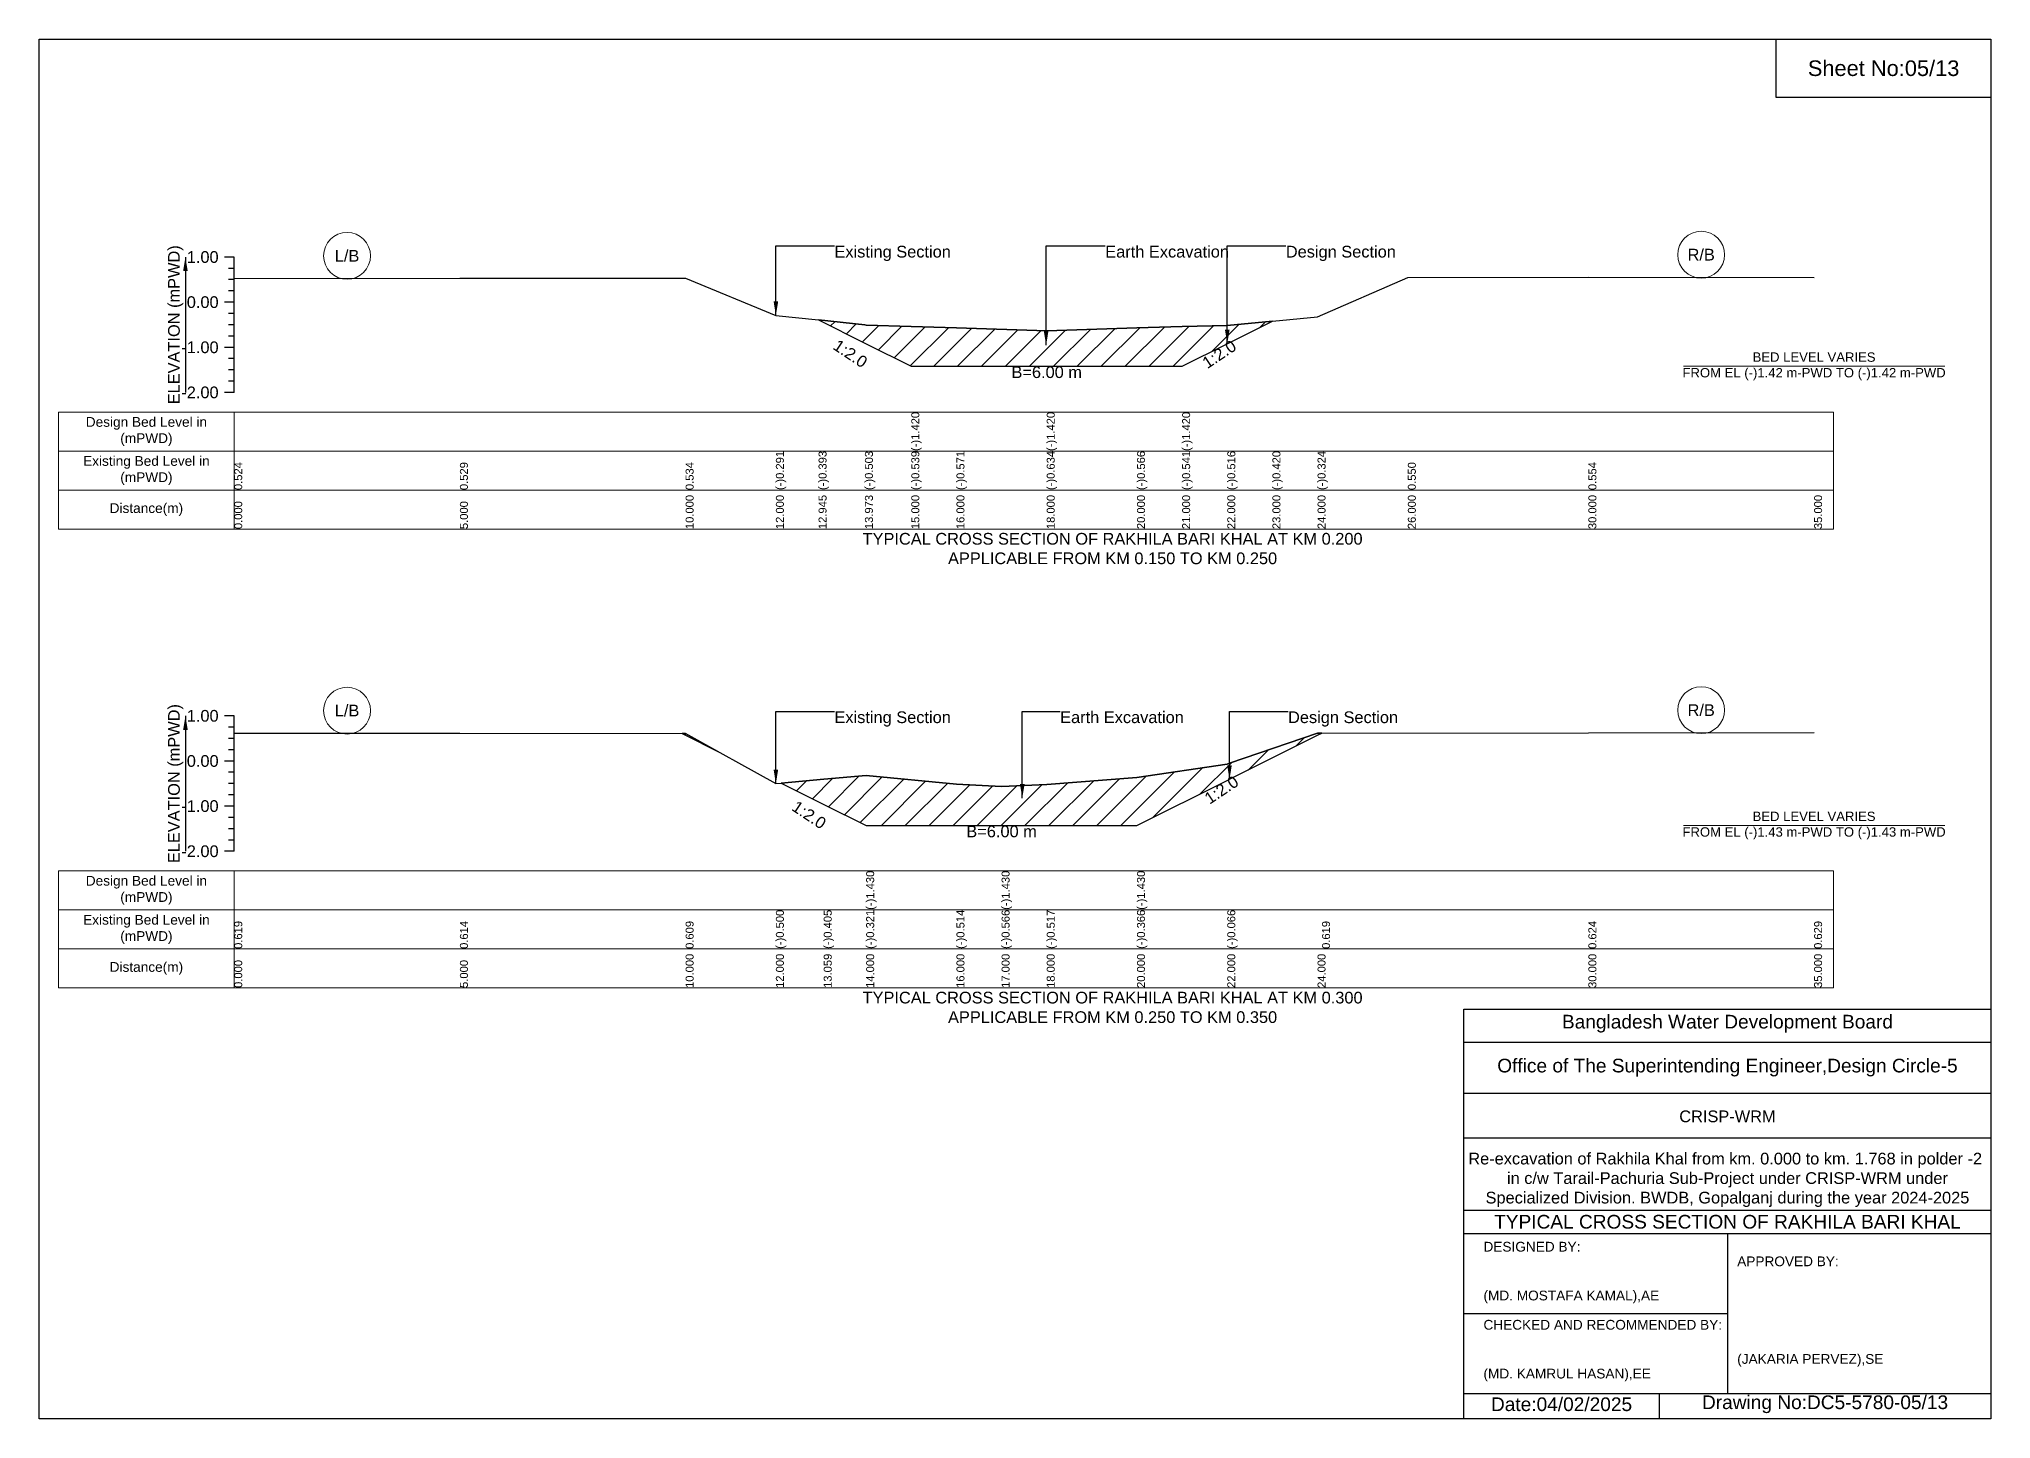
# Model space of a CAD drawing. Header units: inches. Extents: x 91000 to 238000, y -5656 to 6588.
# Drawn here: x 140000 to 148000, y -5656 to 0 of the extents above; entities that cross this region are included whole.
import ezdxf

# ---------------------------------------------------------------- set-up
doc = ezdxf.new("R2010")
doc.units = ezdxf.units.IN
doc.header["$LTSCALE"] = 7
doc.header["$MEASUREMENT"] = 0
for name, color, linetype, lineweight in [('Cross section Data Border', 7, 'Continuous', 9), ('Cross Section Labels', 7, 'Continuous', 9), ('Existing_Bed_Level for Xsection', 7, 'Continuous', 25)]:
    doc.layers.add(name, color=color, linetype=linetype, lineweight=lineweight)
doc.styles.get("Standard").update_dxf_attribs({"font": 'arial.ttf'})
doc.dimstyles.get("Standard").update_dxf_attribs({"dimtxt": 0.18, "dimasz": 0.18, "dimexe": 0.18, "dimexo": 0.0625, "dimgap": 0.09, "dimtad": 0, "dimtih": 1, "dimtoh": 1, "dimdec": 4, "dimzin": 0, "dimdsep": 46, "dimtxsty": 'Standard', "dimcen": 0.09, "dimadec": 0, "dimazin": 0, "dimtfac": 1, "dimtdec": 4, "dimtofl": 0, "dimtmove": 0, "dimatfit": 3, "dimfxl": 1, "dimtolj": 1, "dimtzin": 0, "dimarcsym": 0})

msp = doc.modelspace()

# ---------------------------------------------------------------- hatches: boundary and pattern name
at = {"layer": 'Existing_Bed_Level for Xsection'}
h = msp.add_hatch(dxfattribs=at)
h.set_pattern_fill('ANSI31', color=256, scale=555, style=0)
h.paths.add_polyline_path([(143194.9, -1151.3), (143384.9, -1246.4), (143390, -1248.9), (143575, -1341.4), (143760, -1341.4), (144130, -1341.4), (144500, -1341.4), (144685, -1341.4), (144870, -1248.9), (145055, -1156.4), (144870, -1174.2), (144685, -1178.8), (144500, -1183.4), (144130, -1196), (143760, -1184.3), (143575, -1178.3), (143390, -1172.3), (143384.9, -1171.8)])
h = msp.add_hatch(dxfattribs=at)
h.set_pattern_fill('ANSI31', color=256, scale=555, style=0)
h.paths.add_polyline_path([(142635.5, -2846.6), (142650, -2853.8), (142782.4, -2920), (142650, -2846.6)])
h = msp.add_hatch(dxfattribs=at)
h.set_pattern_fill('ANSI31', color=256, scale=555, style=0)
h.paths.add_polyline_path([(143042, -3049.8), (143216, -3136.8), (143390, -3223.8), (143760, -3223.8), (143945, -3223.8), (144130, -3223.8), (144500, -3223.8), (144870, -3038.8), (144879.1, -3034.3), (145240, -2853.8), (145258.2, -2844.8), (145240, -2844.8), (144879.1, -2968.4), (144870, -2971.5), (144500, -3027), (144130, -3054.9), (143945, -3064), (143760, -3054.4), (143390, -3018.7), (143216, -3034.2)])

# ---------------------------------------------------------------- linework, layer by layer
for points in [[(140000, 0), (148000, 0), (148000, -5656), (140000, -5656)], [(147120, 0), (148000, 0), (148000, -240), (147120, -240)]]:
    msp.add_lwpolyline(points, close=True)
for points in [[(145840, -5656), (145840, -3976), (148000, -3976)], [(145840, -4112), (148000, -4112)], [(145840, -4320), (148000, -4320)], [(145840, -4504), (148000, -4504)], [(145840, -4800), (148000, -4800)], [(145840, -4896), (148000, -4896)], [(146920, -4896), (146920, -5552)], [(145840, -5224), (146920, -5224)], [(145840, -5552), (148000, -5552)], [(146640, -5552), (146640, -5656)]]:
    msp.add_lwpolyline(points)
at = {"layer": 'Cross section Data Border'}
for points in [[(140080, -1528.7), (147355, -1528.7), (147355, -2008.7), (140080, -2008.7)], [(140080, -3409.3), (147355, -3409.3), (147355, -3889.3), (140080, -3889.3)]]:
    msp.add_lwpolyline(points, close=True, dxfattribs=at)
for points in [[(140800, -1528.7), (140800, -2008.7)], [(140080, -1688.7), (147355, -1688.7)], [(140080, -1848.7), (147355, -1848.7)], [(140800, -3409.3), (140800, -3889.3)], [(140080, -3569.3), (147355, -3569.3)], [(140080, -3729.3), (147355, -3729.3)]]:
    msp.add_lwpolyline(points, dxfattribs=at)
at = {"layer": 'Cross Section Labels'}
for points in [[(146739.2, -1341.4), (147810.8, -1341.4)], [(146739.2, -3223.8), (147810.8, -3223.8)]]:
    msp.add_lwpolyline(points, dxfattribs=at)
for centre in [(141262.5, -888.8), (146812.5, -884.1), (141262.5, -2752.7), (146812.5, -2750.9)]:
    msp.add_circle(centre, 96, dxfattribs=at)
at = {"layer": 'Existing_Bed_Level for Xsection'}
for points in [[(140800, -893.7), (140760, -893.7)], [(140800, -940), (140776, -940)], [(140800, -1448.7), (140800, -1263.7), (140800, -1078.7), (140800, -893.7)], [(140800, -986.2), (140776, -986.2)], [(140800, -1032.5), (140776, -1032.5)], [(140800, -981.8), (141725, -980.8), (142650, -979.9), (143020, -1132.5), (143194.9, -1151.3), (143384.9, -1171.8), (143390, -1172.3), (143575, -1178.3), (143575, -1178.3), (143760, -1184.3), (144130, -1196), (144130, -1196), (144500, -1183.4), (144685, -1178.8), (144685, -1178.8), (144870, -1174.2), (145055, -1156.4), (145240, -1138.7), (145610, -977), (146350, -976.2), (147275, -977)], [(140800, -1078.7), (140760, -1078.7)], [(140800, -1125), (140776, -1125)], [(140800, -1171.2), (140776, -1171.2)], [(140800, -1263.7), (140760, -1263.7)], [(140800, -1217.5), (140776, -1217.5)], [(140800, -1310), (140776, -1310)], [(140800, -1356.2), (140776, -1356.2)], [(140800, -1402.5), (140776, -1402.5)], [(140800, -1448.7), (140760, -1448.7)], [(140800, -2774.3), (140760, -2774.3)], [(140800, -3329.3), (140800, -3144.3), (140800, -2959.3), (140800, -2774.3)], [(140800, -2820.5), (140776, -2820.5)], [(140800, -2866.8), (140776, -2866.8)], [(140800, -2844.8), (141725, -2845.7), (142650, -2846.6), (143020, -3051.8), (143042, -3049.8), (143216, -3034.2), (143390, -3018.7), (143390, -3018.7), (143760, -3054.4), (143945, -3064), (143945, -3064), (144130, -3054.9), (144500, -3027), (144500, -3027), (144870, -2971.5), (144879.1, -2968.4), (145240, -2844.8), (145258.2, -2844.8), (146350, -2843.8), (147275, -2842.9)], [(140800, -2959.3), (140760, -2959.3)], [(140800, -2913), (140776, -2913)], [(140800, -3005.5), (140776, -3005.5)], [(140800, -3051.8), (140776, -3051.8)], [(140800, -3098), (140776, -3098)], [(140800, -3144.3), (140760, -3144.3)], [(140800, -3190.5), (140776, -3190.5)], [(140800, -3236.8), (140776, -3236.8)], [(140800, -3329.3), (140760, -3329.3)], [(140800, -3283), (140776, -3283)]]:
    msp.add_lwpolyline(points, dxfattribs=at)
for points in [[(143194.9, -1151.3), (143194.9, -1151.3), (143384.9, -1246.4), (143390, -1248.9), (143575, -1341.4), (143575, -1341.4), (143760, -1341.4), (144130, -1341.4), (144130, -1341.4), (144500, -1341.4), (144685, -1341.4), (144685, -1341.4), (144870, -1248.9), (145055, -1156.4), (144870, -1174.2), (144685, -1178.8), (144685, -1178.8), (144500, -1183.4), (144130, -1196), (144130, -1196), (143760, -1184.3), (143575, -1178.3), (143575, -1178.3), (143390, -1172.3), (143384.9, -1171.8), (143194.9, -1151.3)], [(142635.5, -2846.6), (142650, -2853.8), (142782.4, -2920), (142650, -2846.6)], [(143042, -3049.8), (143042, -3049.8), (143216, -3136.8), (143390, -3223.8), (143390, -3223.8), (143760, -3223.8), (143945, -3223.8), (143945, -3223.8), (144130, -3223.8), (144500, -3223.8), (144500, -3223.8), (144870, -3038.8), (144879.1, -3034.3), (145240, -2853.8), (145258.2, -2844.8), (145240, -2844.8), (144879.1, -2968.4), (144870, -2971.5), (144500, -3027), (144500, -3027), (144130, -3054.9), (143945, -3064), (143945, -3064), (143760, -3054.4), (143390, -3018.7), (143390, -3018.7), (143216, -3034.2), (143042, -3049.8)]]:
    msp.add_lwpolyline(points, close=True, dxfattribs=at)

# ---------------------------------------------------------------- texts
at = {"attachment_point": 5}
for s, insert, char_height in [('Sheet No:05/13', (147560, -120), 64), ('Bangladesh Water Development Board', (146920, -4036), 56), ('Office of The Superintending Engineer,Design Circle-5', (146920, -4216), 56)]:
    msp.add_mtext(s, dxfattribs=dict(at, insert=insert, char_height=char_height))
for s, insert, char_height, width, attachment_point in [('CRISP-WRM', (146920, -4416), 48, 2240, 5), ('Re-excavation of Rakhila Khal from km. 0.000 to km. 1.768 in polder -2  in c/w Tarail-Pachuria Sub-Project under CRISP-WRM under Specialized Division. BWDB, Gopalganj during the year 2024-2025', (146920, -4676), 48, 2160, 5), ('TYPICAL CROSS SECTION OF RAKHILA BARI KHAL', (146920, -4848), 56, 2240, 5), ('DESIGNED BY:^J^J^J(MD. MOSTAFA KAMAL),AE', (145920, -5056), 40, 1120, 4), ('APPROVED BY:^J^J^J^J^J^J(JAKARIA PERVEZ),SE', (146960, -5216), 40, 1120, 4), ('CHECKED AND RECOMMENDED BY:^J^J^J(MD. KAMRUL HASAN),EE', (145920, -5376), 40, 1120, 4), ('Date:04/02/2025', (146240, -5596), 56, 1120, 5), ('Drawing No:DC5-5780-05/13', (147320, -5596), 56, 1760, 5)]:
    msp.add_mtext(s, dxfattribs=dict(insert=insert, char_height=char_height, width=width, attachment_point=attachment_point))
at = {"layer": 'Cross section Data Border', "char_height": 40, "width": 640, "attachment_point": 5}
for s, insert in [('Design Bed Level in (mPWD)', (140440, -1608.7)), ('Existing Bed Level in (mPWD)', (140440, -1768.7)), ('Distance(m)', (140440, -1928.7)), ('Design Bed Level in (mPWD)', (140440, -3489.3)), ('Existing Bed Level in (mPWD)', (140440, -3649.3)), ('Distance(m)', (140440, -3809.3))]:
    msp.add_mtext(s, dxfattribs=dict(at, insert=insert))
at = {"layer": 'Cross Section Labels'}
for s, insert, char_height, attachment_point in [('L/B', (141262.5, -888.8), 48, 5), ('Existing Section', (143260, -847.5), 48, 1), ('Earth Excavation', (144370, -847.5), 48, 1), ('Design Section', (145110, -847.5), 48, 1), ('R/B', (146812.5, -884.1), 48, 5), ('B=6.00 m', (144130, -1341.4), 48, 2), ('BED LEVEL VARIES ^JFROM EL (-)1.42 m-PWD TO (-)1.42 m-PWD', (147275, -1341.4), 38.4, 5), ('TYPICAL CROSS SECTION OF RAKHILA BARI KHAL AT KM 0.200^JAPPLICABLE FROM KM 0.150 TO KM 0.250', (144400, -2088.7), 48, 5), ('L/B', (141262.5, -2752.7), 48, 5), ('Existing Section', (143260, -2755.8), 48, 1), ('Earth Excavation', (144185, -2755.8), 48, 1), ('Design Section', (145119.1, -2755.8), 48, 1), ('R/B', (146812.5, -2750.9), 48, 5), ('BED LEVEL VARIES ^JFROM EL (-)1.43 m-PWD TO (-)1.43 m-PWD', (147275, -3223.8), 38.4, 5), ('B=6.00 m', (143945, -3223.8), 48, 2), ('TYPICAL CROSS SECTION OF RAKHILA BARI KHAL AT KM 0.300^JAPPLICABLE FROM KM 0.250 TO KM 0.350', (144400, -3969.3), 48, 5)]:
    msp.add_mtext(s, dxfattribs=dict(at, insert=insert, char_height=char_height, attachment_point=attachment_point))
at = {"layer": 'Cross Section Labels', "char_height": 48, "attachment_point": 2}
for insert, rotation in [((143338.7, -1269.5), 326.30993), ((144823.8, -1272), 33.69007), ((144832.8, -3057.4), 33.69007), ((143169.7, -3160), 326.30993)]:
    msp.add_mtext('1:2.0', dxfattribs=dict(at, insert=insert, rotation=rotation))
at = {"layer": 'Existing_Bed_Level for Xsection', "rotation": 90}
for s, insert, char_height, attachment_point in [('ELEVATION (mPWD)', (140560, -1171.2), 48, 5), ('(-)1.420', (143575, -1688.7), 32.8, 1), ('(-)1.420', (144130, -1688.7), 32.8, 1), ('(-)1.420', (144685, -1688.7), 32.8, 1), ('0.524', (140800, -1848.7), 32.8, 1), ('0.529', (141725, -1848.7), 32.8, 1), ('0.534', (142650, -1848.7), 32.8, 1), ('(-)0.291', (143020, -1848.7), 32.8, 1), ('(-)0.393', (143194.9, -1848.7), 32.8, 1), ('(-)0.503', (143384.9, -1848.7), 32.8, 1), ('(-)0.539', (143575, -1848.7), 32.8, 1), ('(-)0.571', (143760, -1848.7), 32.8, 1), ('(-)0.634', (144130, -1848.7), 32.8, 1), ('(-)0.566', (144500, -1848.7), 32.8, 1), ('(-)0.541', (144685, -1848.7), 32.8, 1), ('(-)0.516', (144870, -1848.7), 32.8, 1), ('(-)0.420', (145055, -1848.7), 32.8, 1), ('(-)0.324', (145240, -1848.7), 32.8, 1), ('0.550', (145610, -1848.7), 32.8, 1), ('0.554', (146350, -1848.7), 32.8, 1), ('0.000', (140800, -2008.7), 32.8, 1), ('5.000', (141725, -2008.7), 32.8, 1), ('10.000', (142650, -2008.7), 32.8, 1), ('12.000', (143020, -2008.7), 32.8, 1), ('12.945', (143194.9, -2008.7), 32.8, 1), ('13.973', (143384.9, -2008.7), 32.8, 1), ('15.000', (143575, -2008.7), 32.8, 1), ('16.000', (143760, -2008.7), 32.8, 1), ('18.000', (144130, -2008.7), 32.8, 1), ('20.000', (144500, -2008.7), 32.8, 1), ('21.000', (144685, -2008.7), 32.8, 1), ('22.000', (144870, -2008.7), 32.8, 1), ('23.000', (145055, -2008.7), 32.8, 1), ('24.000', (145240, -2008.7), 32.8, 1), ('26.000', (145610, -2008.7), 32.8, 1), ('30.000', (146350, -2008.7), 32.8, 1), ('35.000', (147275, -2008.7), 32.8, 1), ('ELEVATION (mPWD)', (140560, -3051.8), 48, 5), ('(-)1.430', (143390, -3569.3), 32.8, 1), ('(-)1.430', (143945, -3569.3), 32.8, 1), ('(-)1.430', (144500, -3569.3), 32.8, 1), ('(-)0.500', (143020, -3729.3), 32.8, 1), ('(-)0.405', (143216, -3729.3), 32.8, 1), ('(-)0.321', (143390, -3729.3), 32.8, 1), ('(-)0.514', (143760, -3729.3), 32.8, 1), ('(-)0.566', (143945, -3729.3), 32.8, 1), ('(-)0.517', (144130, -3729.3), 32.8, 1), ('(-)0.366', (144500, -3729.3), 32.8, 1), ('(-)0.066', (144870, -3729.3), 32.8, 1), ('0.619', (140800, -3729.3), 32.8, 1), ('0.614', (141725, -3729.3), 32.8, 1), ('0.609', (142650, -3729.3), 32.8, 1), ('0.619', (145258.2, -3729.3), 32.8, 1), ('0.624', (146350, -3729.3), 32.8, 1), ('0.629', (147275, -3729.3), 32.8, 1), ('10.000', (142650, -3889.3), 32.8, 1), ('12.000', (143020, -3889.3), 32.8, 1), ('13.059', (143216, -3889.3), 32.8, 1), ('14.000', (143390, -3889.3), 32.8, 1), ('16.000', (143760, -3889.3), 32.8, 1), ('17.000', (143945, -3889.3), 32.8, 1), ('18.000', (144130, -3889.3), 32.8, 1), ('20.000', (144500, -3889.3), 32.8, 1), ('22.000', (144870, -3889.3), 32.8, 1), ('24.000', (145240, -3889.3), 32.8, 1), ('30.000', (146350, -3889.3), 32.8, 1), ('35.000', (147275, -3889.3), 32.8, 1), ('0.000', (140800, -3889.3), 32.8, 1), ('5.000', (141725, -3889.3), 32.8, 1)]:
    msp.add_mtext(s, dxfattribs=dict(at, insert=insert, char_height=char_height, attachment_point=attachment_point))
at = {"layer": 'Existing_Bed_Level for Xsection', "char_height": 48, "attachment_point": 6}
for s, insert in [('1.00', (140736, -893.7)), ('0.00', (140736, -1078.7)), ('-1.00', (140736, -1263.7)), ('-2.00', (140736, -1448.7)), ('1.00', (140736, -2774.3)), ('0.00', (140736, -2959.3)), ('-1.00', (140736, -3144.3)), ('-2.00', (140736, -3329.3))]:
    msp.add_mtext(s, dxfattribs=dict(at, insert=insert))

# ---------------------------------------------------------------- leaders
at = {"layer": 'Cross Section Labels', "annotation_type": 0, "has_hookline": 1, "hookline_direction": 0}
for points, text_width in [([(143020, -1132.5), (143020, -847.5), (143259.9, -847.5)], 467.2), ([(144127.6, -1254.7), (144127.6, -847.5), (144369.9, -847.5)], 497), ([(144870, -1248.9), (144870, -847.5), (145109.9, -847.5)], 441.2), ([(143020, -3051.8), (143020, -2755.8), (143259.9, -2755.8)], 467.2), ([(144029.8, -3111.1), (144029.8, -2755.8), (144184.9, -2755.8)], 497), ([(144879.1, -3034.3), (144879.1, -2755.8), (145119, -2755.8)], 441.2)]:
    msp.add_leader(points, dimstyle='Standard', override={"dimasz": 57.6}, dxfattribs=dict(at, text_width=text_width))
at = {"layer": 'Existing_Bed_Level for Xsection'}
for points in [[(140600, -893.7), (140600, -1448.7)], [(140600, -2774.3), (140600, -3329.3)]]:
    msp.add_leader(points, dimstyle='Standard', override={"dimasz": 57.6}, dxfattribs=at)

doc.saveas('drawing.dxf')
